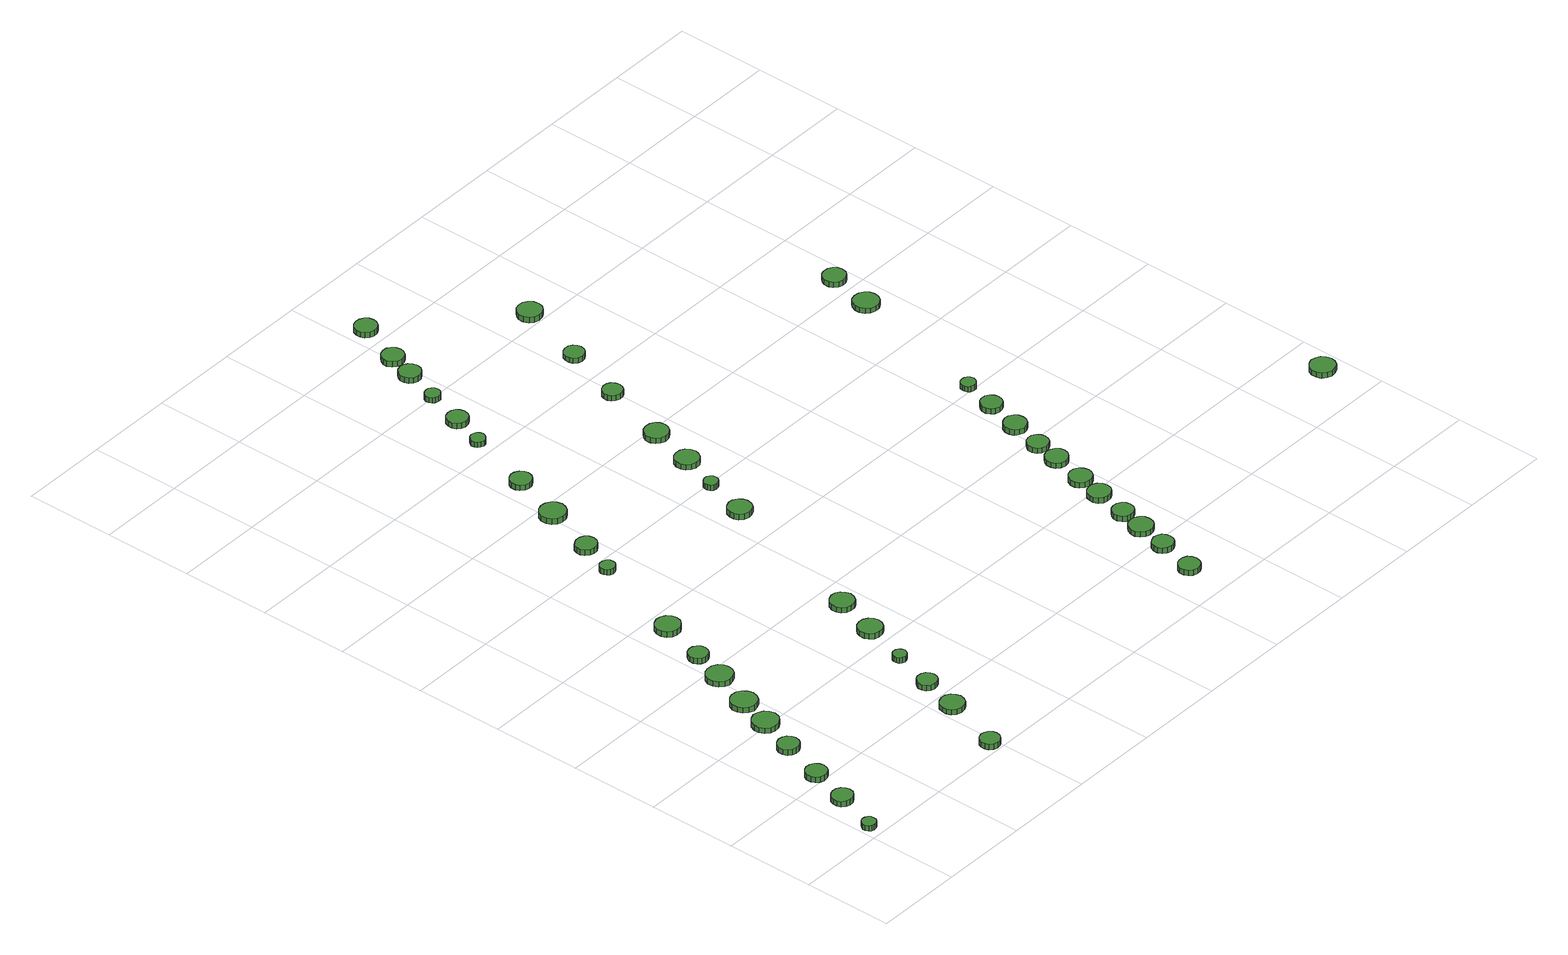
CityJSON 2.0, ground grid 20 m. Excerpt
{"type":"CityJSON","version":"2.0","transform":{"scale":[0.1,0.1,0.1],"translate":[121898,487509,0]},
"CityObjects":{
"tree1":{"type":"SolitaryVegetationObject","attributes":{"function":"something"},"geometry":[{"type":"MultiSurface","lod":"1","boundaries":[[[0,1,2,3,4,5,6,7,8,9,10,11,12,13,14]],[[15,16,17,18,19,20,21,22,23,24,25,26,27,28,29]],[[0,29,28,1]],[[1,28,27,2]],[[2,27,26,3]],[[3,26,25,4]],[[4,25,24,5]],[[5,24,23,6]],[[6,23,22,7]],[[7,22,21,8]],[[8,21,20,9]],[[9,20,19,10]],[[10,19,18,11]],[[11,18,17,12]],[[12,17,16,13]],[[13,16,15,14]],[[14,15,29,0]]]}]},
"tree2":{"type":"SolitaryVegetationObject","attributes":{"function":"something"},"geometry":[{"type":"MultiSurface","lod":"1","boundaries":[[[30,31,32,33,34,35,36,37,38,39,40,41,42,43,44]],[[45,46,47,48,49,50,51,52,53,54,55,56,57,58,59]],[[30,59,58,31]],[[31,58,57,32]],[[32,57,56,33]],[[33,56,55,34]],[[34,55,54,35]],[[35,54,53,36]],[[36,53,52,37]],[[37,52,51,38]],[[38,51,50,39]],[[39,50,49,40]],[[40,49,48,41]],[[41,48,47,42]],[[42,47,46,43]],[[43,46,45,44]],[[44,45,59,30]]]}]},
"tree3":{"type":"SolitaryVegetationObject","attributes":{"function":"something"},"geometry":[{"type":"MultiSurface","lod":"1","boundaries":[[[60,61,62,63,64,65,66,67,68,69,70,71,72,73,74]],[[75,76,77,78,79,80,81,82,83,84,85,86,87,88,89]],[[60,89,88,61]],[[61,88,87,62]],[[62,87,86,63]],[[63,86,85,64]],[[64,85,84,65]],[[65,84,83,66]],[[66,83,82,67]],[[67,82,81,68]],[[68,81,80,69]],[[69,80,79,70]],[[70,79,78,71]],[[71,78,77,72]],[[72,77,76,73]],[[73,76,75,74]],[[74,75,89,60]]]}]},
"tree4":{"type":"SolitaryVegetationObject","attributes":{"function":"something"},"geometry":[{"type":"MultiSurface","lod":"1","boundaries":[[[90,91,92,93,94,95,96,97,98,99,100,101,102,103,104]],[[105,106,107,108,109,110,111,112,113,114,115,116,117,118,119]],[[90,119,118,91]],[[91,118,117,92]],[[92,117,116,93]],[[93,116,115,94]],[[94,115,114,95]],[[95,114,113,96]],[[96,113,112,97]],[[97,112,111,98]],[[98,111,110,99]],[[99,110,109,100]],[[100,109,108,101]],[[101,108,107,102]],[[102,107,106,103]],[[103,106,105,104]],[[104,105,119,90]]]}]},
"tree5":{"type":"SolitaryVegetationObject","attributes":{"function":"something"},"geometry":[{"type":"MultiSurface","lod":"1","boundaries":[[[120,121,122,123,124,125,126,127,128,129,130,131,132,133,134]],[[135,136,137,138,139,140,141,142,143,144,145,146,147,148,149]],[[120,149,148,121]],[[121,148,147,122]],[[122,147,146,123]],[[123,146,145,124]],[[124,145,144,125]],[[125,144,143,126]],[[126,143,142,127]],[[127,142,141,128]],[[128,141,140,129]],[[129,140,139,130]],[[130,139,138,131]],[[131,138,137,132]],[[132,137,136,133]],[[133,136,135,134]],[[134,135,149,120]]]}]},
"tree6":{"type":"SolitaryVegetationObject","attributes":{"function":"something"},"geometry":[{"type":"MultiSurface","lod":"1","boundaries":[[[150,151,152,153,154,155,156,157,158,159,160,161,162,163,164]],[[165,166,167,168,169,170,171,172,173,174,175,176,177,178,179]],[[150,179,178,151]],[[151,178,177,152]],[[152,177,176,153]],[[153,176,175,154]],[[154,175,174,155]],[[155,174,173,156]],[[156,173,172,157]],[[157,172,171,158]],[[158,171,170,159]],[[159,170,169,160]],[[160,169,168,161]],[[161,168,167,162]],[[162,167,166,163]],[[163,166,165,164]],[[164,165,179,150]]]}]},
"tree7":{"type":"SolitaryVegetationObject","attributes":{"function":"something"},"geometry":[{"type":"MultiSurface","lod":"1","boundaries":[[[180,181,182,183,184,185,186,187,188,189,190,191,192,193,194]],[[195,196,197,198,199,200,201,202,203,204,205,206,207,208,209]],[[180,209,208,181]],[[181,208,207,182]],[[182,207,206,183]],[[183,206,205,184]],[[184,205,204,185]],[[185,204,203,186]],[[186,203,202,187]],[[187,202,201,188]],[[188,201,200,189]],[[189,200,199,190]],[[190,199,198,191]],[[191,198,197,192]],[[192,197,196,193]],[[193,196,195,194]],[[194,195,209,180]]]}]},
"tree8":{"type":"SolitaryVegetationObject","attributes":{"function":"something"},"geometry":[{"type":"MultiSurface","lod":"1","boundaries":[[[210,211,212,213,214,215,216,217,218,219,220,221,222,223,224]],[[225,226,227,228,229,230,231,232,233,234,235,236,237,238,239]],[[210,239,238,211]],[[211,238,237,212]],[[212,237,236,213]],[[213,236,235,214]],[[214,235,234,215]],[[215,234,233,216]],[[216,233,232,217]],[[217,232,231,218]],[[218,231,230,219]],[[219,230,229,220]],[[220,229,228,221]],[[221,228,227,222]],[[222,227,226,223]],[[223,226,225,224]],[[224,225,239,210]]]}]},
"tree9":{"type":"SolitaryVegetationObject","attributes":{"function":"something"},"geometry":[{"type":"MultiSurface","lod":"1","boundaries":[[[240,241,242,243,244,245,246,247,248,249,250,251,252,253,254]],[[255,256,257,258,259,260,261,262,263,264,265,266,267,268,269]],[[240,269,268,241]],[[241,268,267,242]],[[242,267,266,243]],[[243,266,265,244]],[[244,265,264,245]],[[245,264,263,246]],[[246,263,262,247]],[[247,262,261,248]],[[248,261,260,249]],[[249,260,259,250]],[[250,259,258,251]],[[251,258,257,252]],[[252,257,256,253]],[[253,256,255,254]],[[254,255,269,240]]]}]},
"tree10":{"type":"SolitaryVegetationObject","attributes":{"function":"something"},"geometry":[{"type":"MultiSurface","lod":"1","boundaries":[[[270,271,272,273,274,275,276,277,278,279,280,281,282,283,284]],[[285,286,287,288,289,290,291,292,293,294,295,296,297,298,299]],[[270,299,298,271]],[[271,298,297,272]],[[272,297,296,273]],[[273,296,295,274]],[[274,295,294,275]],[[275,294,293,276]],[[276,293,292,277]],[[277,292,291,278]],[[278,291,290,279]],[[279,290,289,280]],[[280,289,288,281]],[[281,288,287,282]],[[282,287,286,283]],[[283,286,285,284]],[[284,285,299,270]]]}]},
"tree11":{"type":"SolitaryVegetationObject","attributes":{"function":"something"},"geometry":[{"type":"MultiSurface","lod":"1","boundaries":[[[300,301,302,303,304,305,306,307,308,309,310,311,312,313,314]],[[315,316,317,318,319,320,321,322,323,324,325,326,327,328,329]],[[300,329,328,301]],[[301,328,327,302]],[[302,327,326,303]],[[303,326,325,304]],[[304,325,324,305]],[[305,324,323,306]],[[306,323,322,307]],[[307,322,321,308]],[[308,321,320,309]],[[309,320,319,310]],[[310,319,318,311]],[[311,318,317,312]],[[312,317,316,313]],[[313,316,315,314]],[[314,315,329,300]]]}]},
"tree12":{"type":"SolitaryVegetationObject","attributes":{"function":"something"},"geometry":[{"type":"MultiSurface","lod":"1","boundaries":[[[330,331,332,333,334,335,336,337,338,339,340,341,342,343,344]],[[345,346,347,348,349,350,351,352,353,354,355,356,357,358,359]],[[330,359,358,331]],[[331,358,357,332]],[[332,357,356,333]],[[333,356,355,334]],[[334,355,354,335]],[[335,354,353,336]],[[336,353,352,337]],[[337,352,351,338]],[[338,351,350,339]],[[339,350,349,340]],[[340,349,348,341]],[[341,348,347,342]],[[342,347,346,343]],[[343,346,345,344]],[[344,345,359,330]]]}]},
"tree13":{"type":"SolitaryVegetationObject","attributes":{"function":"something"},"geometry":[{"type":"MultiSurface","lod":"1","boundaries":[[[360,361,362,363,364,365,366,367,368,369,370,371,372,373,374]],[[375,376,377,378,379,380,381,382,383,384,385,386,387,388,389]],[[360,389,388,361]],[[361,388,387,362]],[[362,387,386,363]],[[363,386,385,364]],[[364,385,384,365]],[[365,384,383,366]],[[366,383,382,367]],[[367,382,381,368]],[[368,381,380,369]],[[369,380,379,370]],[[370,379,378,371]],[[371,378,377,372]],[[372,377,376,373]],[[373,376,375,374]],[[374,375,389,360]]]}]},
"tree14":{"type":"SolitaryVegetationObject","attributes":{"function":"something"},"geometry":[{"type":"MultiSurface","lod":"1","boundaries":[[[390,391,392,393,394,395,396,397,398,399,400,401,402,403,404]],[[405,406,407,408,409,410,411,412,413,414,415,416,417,418,419]],[[390,419,418,391]],[[391,418,417,392]],[[392,417,416,393]],[[393,416,415,394]],[[394,415,414,395]],[[395,414,413,396]],[[396,413,412,397]],[[397,412,411,398]],[[398,411,410,399]],[[399,410,409,400]],[[400,409,408,401]],[[401,408,407,402]],[[402,407,406,403]],[[403,406,405,404]],[[404,405,419,390]]]}]},
"tree15":{"type":"SolitaryVegetationObject","attributes":{"function":"something"},"geometry":[{"type":"MultiSurface","lod":"1","boundaries":[[[420,421,422,423,424,425,426,427,428,429,430,431,432,433,434]],[[435,436,437,438,439,440,441,442,443,444,445,446,447,448,449]],[[420,449,448,421]],[[421,448,447,422]],[[422,447,446,423]],[[423,446,445,424]],[[424,445,444,425]],[[425,444,443,426]],[[426,443,442,427]],[[427,442,441,428]],[[428,441,440,429]],[[429,440,439,430]],[[430,439,438,431]],[[431,438,437,432]],[[432,437,436,433]],[[433,436,435,434]],[[434,435,449,420]]]}]},
"tree16":{"type":"SolitaryVegetationObject","attributes":{"function":"something"},"geometry":[{"type":"MultiSurface","lod":"1","boundaries":[[[450,451,452,453,454,455,456,457,458,459,460,461,462,463,464]],[[465,466,467,468,469,470,471,472,473,474,475,476,477,478,479]],[[450,479,478,451]],[[451,478,477,452]],[[452,477,476,453]],[[453,476,475,454]],[[454,475,474,455]],[[455,474,473,456]],[[456,473,472,457]],[[457,472,471,458]],[[458,471,470,459]],[[459,470,469,460]],[[460,469,468,461]],[[461,468,467,462]],[[462,467,466,463]],[[463,466,465,464]],[[464,465,479,450]]]}]},
"tree17":{"type":"SolitaryVegetationObject","attributes":{"function":"something"},"geometry":[{"type":"MultiSurface","lod":"1","boundaries":[[[480,481,482,483,484,485,486,487,488,489,490,491,492,493,494]],[[495,496,497,498,499,500,501,502,503,504,505,506,507,508,509]],[[480,509,508,481]],[[481,508,507,482]],[[482,507,506,483]],[[483,506,505,484]],[[484,505,504,485]],[[485,504,503,486]],[[486,503,502,487]],[[487,502,501,488]],[[488,501,500,489]],[[489,500,499,490]],[[490,499,498,491]],[[491,498,497,492]],[[492,497,496,493]],[[493,496,495,494]],[[494,495,509,480]]]}]},
"tree18":{"type":"SolitaryVegetationObject","attributes":{"function":"something"},"geometry":[{"type":"MultiSurface","lod":"1","boundaries":[[[510,511,512,513,514,515,516,517,518,519,520,521,522,523,524]],[[525,526,527,528,529,530,531,532,533,534,535,536,537,538,539]],[[510,539,538,511]],[[511,538,537,512]],[[512,537,536,513]],[[513,536,535,514]],[[514,535,534,515]],[[515,534,533,516]],[[516,533,532,517]],[[517,532,531,518]],[[518,531,530,519]],[[519,530,529,520]],[[520,529,528,521]],[[521,528,527,522]],[[522,527,526,523]],[[523,526,525,524]],[[524,525,539,510]]]}]},
"tree19":{"type":"SolitaryVegetationObject","attributes":{"function":"something"},"geometry":[{"type":"MultiSurface","lod":"1","boundaries":[[[540,541,542,543,544,545,546,547,548,549,550,551,552,553,554]],[[555,556,557,558,559,560,561,562,563,564,565,566,567,568,569]],[[540,569,568,541]],[[541,568,567,542]],[[542,567,566,543]],[[543,566,565,544]],[[544,565,564,545]],[[545,564,563,546]],[[546,563,562,547]],[[547,562,561,548]],[[548,561,560,549]],[[549,560,559,550]],[[550,559,558,551]],[[551,558,557,552]],[[552,557,556,553]],[[553,556,555,554]],[[554,555,569,540]]]}]},
"tree20":{"type":"SolitaryVegetationObject","attributes":{"function":"something"},"geometry":[{"type":"MultiSurface","lod":"1","boundaries":[[[570,571,572,573,574,575,576,577,578,579,580,581,582,583,584]],[[585,586,587,588,589,590,591,592,593,594,595,596,597,598,599]],[[570,599,598,571]],[[571,598,597,572]],[[572,597,596,573]],[[573,596,595,574]],[[574,595,594,575]],[[575,594,593,576]],[[576,593,592,577]],[[577,592,591,578]],[[578,591,590,579]],[[579,590,589,580]],[[580,589,588,581]],[[581,588,587,582]],[[582,587,586,583]],[[583,586,585,584]],[[584,585,599,570]]]}]},
"tree21":{"type":"SolitaryVegetationObject","attributes":{"function":"something"},"geometry":[{"type":"MultiSurface","lod":"1","boundaries":[[[600,601,602,603,604,605,606,607,608,609,610,611,612,613,614]],[[615,616,617,618,619,620,621,622,623,624,625,626,627,628,629]],[[600,629,628,601]],[[601,628,627,602]],[[602,627,626,603]],[[603,626,625,604]],[[604,625,624,605]],[[605,624,623,606]],[[606,623,622,607]],[[607,622,621,608]],[[608,621,620,609]],[[609,620,619,610]],[[610,619,618,611]],[[611,618,617,612]],[[612,617,616,613]],[[613,616,615,614]],[[614,615,629,600]]]}]},
"tree22":{"type":"SolitaryVegetationObject","attributes":{"function":"something"},"geometry":[{"type":"MultiSurface","lod":"1","boundaries":[[[630,631,632,633,634,635,636,637,638,639,640,641,642,643,644]],[[645,646,647,648,649,650,651,652,653,654,655,656,657,658,659]],[[630,659,658,631]],[[631,658,657,632]],[[632,657,656,633]],[[633,656,655,634]],[[634,655,654,635]],[[635,654,653,636]],[[636,653,652,637]],[[637,652,651,638]],[[638,651,650,639]],[[639,650,649,640]],[[640,649,648,641]],[[641,648,647,642]],[[642,647,646,643]],[[643,646,645,644]],[[644,645,659,630]]]}]},
"tree23":{"type":"SolitaryVegetationObject","attributes":{"function":"something"},"geometry":[{"type":"MultiSurface","lod":"1","boundaries":[[[660,661,662,663,664,665,666,667,668,669,670,671,672,673,674]],[[675,676,677,678,679,680,681,682,683,684,685,686,687,688,689]],[[660,689,688,661]],[[661,688,687,662]],[[662,687,686,663]],[[663,686,685,664]],[[664,685,684,665]],[[665,684,683,666]],[[666,683,682,667]],[[667,682,681,668]],[[668,681,680,669]],[[669,680,679,670]],[[670,679,678,671]],[[671,678,677,672]],[[672,677,676,673]],[[673,676,675,674]],[[674,675,689,660]]]}]},
"tree24":{"type":"SolitaryVegetationObject","attributes":{"function":"something"},"geometry":[{"type":"MultiSurface","lod":"1","boundaries":[[[690,691,692,693,694,695,696,697,698,699,700,701,702,703,704]],[[705,706,707,708,709,710,711,712,713,714,715,716,717,718,719]],[[690,719,718,691]],[[691,718,717,692]],[[692,717,716,693]],[[693,716,715,694]],[[694,715,714,695]],[[695,714,713,696]],[[696,713,712,697]],[[697,712,711,698]],[[698,711,710,699]],[[699,710,709,700]],[[700,709,708,701]],[[701,708,707,702]],[[702,707,706,703]],[[703,706,705,704]],[[704,705,719,690]]]}]},
"tree25":{"type":"SolitaryVegetationObject","attributes":{"function":"something"},"geometry":[{"type":"MultiSurface","lod":"1","boundaries":[[[720,721,722,723,724,725,726,727,728,729,730,731,732,733,734]],[[735,736,737,738,739,740,741,742,743,744,745,746,747,748,749]],[[720,749,748,721]],[[721,748,747,722]],[[722,747,746,723]],[[723,746,745,724]],[[724,745,744,725]],[[725,744,743,726]],[[726,743,742,727]],[[727,742,741,728]],[[728,741,740,729]],[[729,740,739,730]],[[730,739,738,731]],[[731,738,737,732]],[[732,737,736,733]],[[733,736,735,734]],[[734,735,749,720]]]}]},
"tree26":{"type":"SolitaryVegetationObject","attributes":{"function":"something"},"geometry":[{"type":"MultiSurface","lod":"1","boundaries":[[[750,751,752,753,754,755,756,757,758,759,760,761,762,763,764]],[[765,766,767,768,769,770,771,772,773,774,775,776,777,778,779]],[[750,779,778,751]],[[751,778,777,752]],[[752,777,776,753]],[[753,776,775,754]],[[754,775,774,755]],[[755,774,773,756]],[[756,773,772,757]],[[757,772,771,758]],[[758,771,770,759]],[[759,770,769,760]],[[760,769,768,761]],[[761,768,767,762]],[[762,767,766,763]],[[763,766,765,764]],[[764,765,779,750]]]}]},
"tree27":{"type":"SolitaryVegetationObject","attributes":{"function":"something"},"geometry":[{"type":"MultiSurface","lod":"1","boundaries":[[[780,781,782,783,784,785,786,787,788,789,790,791,792,793,794]],[[795,796,797,798,799,800,801,802,803,804,805,806,807,808,809]],[[780,809,808,781]],[[781,808,807,782]],[[782,807,806,783]],[[783,806,805,784]],[[784,805,804,785]],[[785,804,803,786]],[[786,803,802,787]],[[787,802,801,788]],[[788,801,800,789]],[[789,800,799,790]],[[790,799,798,791]],[[791,798,797,792]],[[792,797,796,793]],[[793,796,795,794]],[[794,795,809,780]]]}]},
"tree28":{"type":"SolitaryVegetationObject","attributes":{"function":"something"},"geometry":[{"type":"MultiSurface","lod":"1","boundaries":[[[810,811,812,813,814,815,816,817,818,819,820,821,822,823,824]],[[825,826,827,828,829,830,831,832,833,834,835,836,837,838,839]],[[810,839,838,811]],[[811,838,837,812]],[[812,837,836,813]],[[813,836,835,814]],[[814,835,834,815]],[[815,834,833,816]],[[816,833,832,817]],[[817,832,831,818]],[[818,831,830,819]],[[819,830,829,820]],[[820,829,828,821]],[[821,828,827,822]],[[822,827,826,823]],[[823,826,825,824]],[[824,825,839,810]]]}]},
"tree29":{"type":"SolitaryVegetationObject","attributes":{"function":"something"},"geometry":[{"type":"MultiSurface","lod":"1","boundaries":[[[840,841,842,843,844,845,846,847,848,849,850,851,852,853,854]],[[855,856,857,858,859,860,861,862,863,864,865,866,867,868,869]],[[840,869,868,841]],[[841,868,867,842]],[[842,867,866,843]],[[843,866,865,844]],[[844,865,864,845]],[[845,864,863,846]],[[846,863,862,847]],[[847,862,861,848]],[[848,861,860,849]],[[849,860,859,850]],[[850,859,858,851]],[[851,858,857,852]],[[852,857,856,853]],[[853,856,855,854]],[[854,855,869,840]]]}]},
"tree30":{"type":"SolitaryVegetationObject","attributes":{"function":"something"},"geometry":[{"type":"MultiSurface","lod":"1","boundaries":[[[870,871,872,873,874,875,876,877,878,879,880,881,882,883,884]],[[885,886,887,888,889,890,891,892,893,894,895,896,897,898,899]],[[870,899,898,871]],[[871,898,897,872]],[[872,897,896,873]],[[873,896,895,874]],[[874,895,894,875]],[[875,894,893,876]],[[876,893,892,877]],[[877,892,891,878]],[[878,891,890,879]],[[879,890,889,880]],[[880,889,888,881]],[[881,888,887,882]],[[882,887,886,883]],[[883,886,885,884]],[[884,885,899,870]]]}]},
"tree31":{"type":"SolitaryVegetationObject","attributes":{"function":"something"},"geometry":[{"type":"MultiSurface","lod":"1","boundaries":[[[900,901,902,903,904,905,906,907,908,909,910,911,912,913,914]],[[915,916,917,918,919,920,921,922,923,924,925,926,927,928,929]],[[900,929,928,901]],[[901,928,927,902]],[[902,927,926,903]],[[903,926,925,904]],[[904,925,924,905]],[[905,924,923,906]],[[906,923,922,907]],[[907,922,921,908]],[[908,921,920,909]],[[909,920,919,910]],[[910,919,918,911]],[[911,918,917,912]],[[912,917,916,913]],[[913,916,915,914]],[[914,915,929,900]]]}]},
"tree32":{"type":"SolitaryVegetationObject","attributes":{"function":"something"},"geometry":[{"type":"MultiSurface","lod":"1","boundaries":[[[930,931,932,933,934,935,936,937,938,939,940,941,942,943,944]],[[945,946,947,948,949,950,951,952,953,954,955,956,957,958,959]],[[930,959,958,931]],[[931,958,957,932]],[[932,957,956,933]],[[933,956,955,934]],[[934,955,954,935]],[[935,954,953,936]],[[936,953,952,937]],[[937,952,951,938]],[[938,951,950,939]],[[939,950,949,940]],[[940,949,948,941]],[[941,948,947,942]],[[942,947,946,943]],[[943,946,945,944]],[[944,945,959,930]]]}]},
"tree33":{"type":"SolitaryVegetationObject","attributes":{"function":"something"},"geometry":[{"type":"MultiSurface","lod":"1","boundaries":[[[960,961,962,963,964,965,966,967,968,969,970,971,972,973,974]],[[975,976,977,978,979,980,981,982,983,984,985,986,987,988,989]],[[960,989,988,961]],[[961,988,987,962]],[[962,987,986,963]],[[963,986,985,964]],[[964,985,984,965]],[[965,984,983,966]],[[966,983,982,967]],[[967,982,981,968]],[[968,981,980,969]],[[969,980,979,970]],[[970,979,978,971]],[[971,978,977,972]],[[972,977,976,973]],[[973,976,975,974]],[[974,975,989,960]]]}]},
"tree34":{"type":"SolitaryVegetationObject","attributes":{"function":"something"},"geometry":[{"type":"MultiSurface","lod":"1","boundaries":[[[990,991,992,993,994,995,996,997,998,999,1000,1001,1002,1003,1004]],[[1005,1006,1007,1008,1009,1010,1011,1012,1013,1014,1015,1016,1017,1018,1019]],[[990,1019,1018,991]],[[991,1018,1017,992]],[[992,1017,1016,993]],[[993,1016,1015,994]],[[994,1015,1014,995]],[[995,1014,1013,996]],[[996,1013,1012,997]],[[997,1012,1011,998]],[[998,1011,1010,999]],[[999,1010,1009,1000]],[[1000,1009,1008,1001]],[[1001,1008,1007,1002]],[[1002,1007,1006,1003]],[[1003,1006,1005,1004]],[[1004,1005,1019,990]]]}]},
"tree35":{"type":"SolitaryVegetationObject","attributes":{"function":"something"},"geometry":[{"type":"MultiSurface","lod":"1","boundaries":[[[1020,1021,1022,1023,1024,1025,1026,1027,1028,1029,1030,1031,1032,1033,1034]],[[1035,1036,1037,1038,1039,1040,1041,1042,1043,1044,1045,1046,1047,1048,1049]],[[1020,1049,1048,1021]],[[1021,1048,1047,1022]],[[1022,1047,1046,1023]],[[1023,1046,1045,1024]],[[1024,1045,1044,1025]],[[1025,1044,1043,1026]],[[1026,1043,1042,1027]],[[1027,1042,1041,1028]],[[1028,1041,1040,1029]],[[1029,1040,1039,1030]],[[1030,1039,1038,1031]],[[1031,1038,1037,1032]],[[1032,1037,1036,1033]],[[1033,1036,1035,1034]],[[1034,1035,1049,1020]]]}]},
"tree36":{"type":"SolitaryVegetationObject","attributes":{"function":"something"},"geometry":[{"type":"MultiSurface","lod":"1","boundaries":[[[1050,1051,1052,1053,1054,1055,1056,1057,1058,1059,1060,1061,1062,1063,1064]],[[1065,1066,1067,1068,1069,1070,1071,1072,1073,1074,1075,1076,1077,1078,1079]],[[1050,1079,1078,1051]],[[1051,1078,1077,1052]],[[1052,1077,1076,1053]],[[1053,1076,1075,1054]],[[1054,1075,1074,1055]],[[1055,1074,1073,1056]],[[1056,1073,1072,1057]],[[1057,1072,1071,1058]],[[1058,1071,1070,1059]],[[1059,1070,1069,1060]],[[1060,1069,1068,1061]],[[1061,1068,1067,1062]],[[1062,1067,1066,1063]],[[1063,1066,1065,1064]],[[1064,1065,1079,1050]]]}]},
"tree37":{"type":"SolitaryVegetationObject","attributes":{"function":"something"},"geometry":[{"type":"MultiSurface","lod":"1","boundaries":[[[1080,1081,1082,1083,1084,1085,1086,1087,1088,1089,1090,1091,1092,1093,1094]],[[1095,1096,1097,1098,1099,1100,1101,1102,1103,1104,1105,1106,1107,1108,1109]],[[1080,1109,1108,1081]],[[1081,1108,1107,1082]],[[1082,1107,1106,1083]],[[1083,1106,1105,1084]],[[1084,1105,1104,1085]],[[1085,1104,1103,1086]],[[1086,1103,1102,1087]],[[1087,1102,1101,1088]],[[1088,1101,1100,1089]],[[1089,1100,1099,1090]],[[1090,1099,1098,1091]],[[1091,1098,1097,1092]],[[1092,1097,1096,1093]],[[1093,1096,1095,1094]],[[1094,1095,1109,1080]]]}]},
"tree38":{"type":"SolitaryVegetationObject","attributes":{"function":"something"},"geometry":[{"type":"MultiSurface","lod":"1","boundaries":[[[1110,1111,1112,1113,1114,1115,1116,1117,1118,1119,1120,1121,1122,1123,1124]],[[1125,1126,1127,1128,1129,1130,1131,1132,1133,1134,1135,1136,1137,1138,1139]],[[1110,1139,1138,1111]],[[1111,1138,1137,1112]],[[1112,1137,1136,1113]],[[1113,1136,1135,1114]],[[1114,1135,1134,1115]],[[1115,1134,1133,1116]],[[1116,1133,1132,1117]],[[1117,1132,1131,1118]],[[1118,1131,1130,1119]],[[1119,1130,1129,1120]],[[1120,1129,1128,1121]],[[1121,1128,1127,1122]],[[1122,1127,1126,1123]],[[1123,1126,1125,1124]],[[1124,1125,1139,1110]]]}]},
"tree39":{"type":"SolitaryVegetationObject","attributes":{"function":"something"},"geometry":[{"type":"MultiSurface","lod":"1","boundaries":[[[1140,1141,1142,1143,1144,1145,1146,1147,1148,1149,1150,1151,1152,1153,1154]],[[1155,1156,1157,1158,1159,1160,1161,1162,1163,1164,1165,1166,1167,1168,1169]],[[1140,1169,1168,1141]],[[1141,1168,1167,1142]],[[1142,1167,1166,1143]],[[1143,1166,1165,1144]],[[1144,1165,1164,1145]],[[1145,1164,1163,1146]],[[1146,1163,1162,1147]],[[1147,1162,1161,1148]],[[1148,1161,1160,1149]],[[1149,1160,1159,1150]],[[1150,1159,1158,1151]],[[1151,1158,1157,1152]],[[1152,1157,1156,1153]],[[1153,1156,1155,1154]],[[1154,1155,1169,1140]]]}]},
"tree40":{"type":"SolitaryVegetationObject","attributes":{"function":"something"},"geometry":[{"type":"MultiSurface","lod":"1","boundaries":[[[1170,1171,1172,1173,1174,1175,1176,1177,1178,1179,1180,1181,1182,1183,1184]],[[1185,1186,1187,1188,1189,1190,1191,1192,1193,1194,1195,1196,1197,1198,1199]],[[1170,1199,1198,1171]],[[1171,1198,1197,1172]],[[1172,1197,1196,1173]],[[1173,1196,1195,1174]],[[1174,1195,1194,1175]],[[1175,1194,1193,1176]],[[1176,1193,1192,1177]],[[1177,1192,1191,1178]],[[1178,1191,1190,1179]],[[1179,1190,1189,1180]],[[1180,1189,1188,1181]],[[1181,1188,1187,1182]],[[1182,1187,1186,1183]],[[1183,1186,1185,1184]],[[1184,1185,1199,1170]]]}]},
"tree41":{"type":"SolitaryVegetationObject","attributes":{"function":"something"},"geometry":[{"type":"MultiSurface","lod":"1","boundaries":[[[1200,1201,1202,1203,1204,1205,1206,1207,1208,1209,1210,1211,1212,1213,1214]],[[1215,1216,1217,1218,1219,1220,1221,1222,1223,1224,1225,1226,1227,1228,1229]],[[1200,1229,1228,1201]],[[1201,1228,1227,1202]],[[1202,1227,1226,1203]],[[1203,1226,1225,1204]],[[1204,1225,1224,1205]],[[1205,1224,1223,1206]],[[1206,1223,1222,1207]],[[1207,1222,1221,1208]],[[1208,1221,1220,1209]],[[1209,1220,1219,1210]],[[1210,1219,1218,1211]],[[1211,1218,1217,1212]],[[1212,1217,1216,1213]],[[1213,1216,1215,1214]],[[1214,1215,1229,1200]]]}]},
"tree42":{"type":"SolitaryVegetationObject","attributes":{"function":"something"},"geometry":[{"type":"MultiSurface","lod":"1","boundaries":[[[1230,1231,1232,1233,1234,1235,1236,1237,1238,1239,1240,1241,1242,1243,1244]],[[1245,1246,1247,1248,1249,1250,1251,1252,1253,1254,1255,1256,1257,1258,1259]],[[1230,1259,1258,1231]],[[1231,1258,1257,1232]],[[1232,1257,1256,1233]],[[1233,1256,1255,1234]],[[1234,1255,1254,1235]],[[1235,1254,1253,1236]],[[1236,1253,1252,1237]],[[1237,1252,1251,1238]],[[1238,1251,1250,1239]],[[1239,1250,1249,1240]],[[1240,1249,1248,1241]],[[1241,1248,1247,1242]],[[1242,1247,1246,1243]],[[1243,1246,1245,1244]],[[1244,1245,1259,1230]]]}]},
"tree43":{"type":"SolitaryVegetationObject","attributes":{"function":"something"},"geometry":[{"type":"MultiSurface","lod":"1","boundaries":[[[1260,1261,1262,1263,1264,1265,1266,1267,1268,1269,1270,1271,1272,1273,1274]],[[1275,1276,1277,1278,1279,1280,1281,1282,1283,1284,1285,1286,1287,1288,1289]],[[1260,1289,1288,1261]],[[1261,1288,1287,1262]],[[1262,1287,1286,1263]],[[1263,1286,1285,1264]],[[1264,1285,1284,1265]],[[1265,1284,1283,1266]],[[1266,1283,1282,1267]],[[1267,1282,1281,1268]],[[1268,1281,1280,1269]],[[1269,1280,1279,1270]],[[1270,1279,1278,1271]],[[1271,1278,1277,1272]],[[1272,1277,1276,1273]],[[1273,1276,1275,1274]],[[1274,1275,1289,1260]]]}]},
"tree44":{"type":"SolitaryVegetationObject","attributes":{"function":"something"},"geometry":[{"type":"MultiSurface","lod":"1","boundaries":[[[1290,1291,1292,1293,1294,1295,1296,1297,1298,1299,1300,1301,1302,1303,1304]],[[1305,1306,1307,1308,1309,1310,1311,1312,1313,1314,1315,1316,1317,1318,1319]],[[1290,1319,1318,1291]],[[1291,1318,1317,1292]],[[1292,1317,1316,1293]],[[1293,1316,1315,1294]],[[1294,1315,1314,1295]],[[1295,1314,1313,1296]],[[1296,1313,1312,1297]],[[1297,1312,1311,1298]],[[1298,1311,1310,1299]],[[1299,1310,1309,1300]],[[1300,1309,1308,1301]],[[1301,1308,1307,1302]],[[1302,1307,1306,1303]],[[1303,1306,1305,1304]],[[1304,1305,1319,1290]]]}]},
"tree45":{"type":"SolitaryVegetationObject","attributes":{"function":"something"},"geometry":[{"type":"MultiSurface","lod":"1","boundaries":[[[1320,1321,1322,1323,1324,1325,1326,1327,1328,1329,1330,1331,1332,1333,1334]],[[1335,1336,1337,1338,1339,1340,1341,1342,1343,1344,1345,1346,1347,1348,1349]],[[1320,1349,1348,1321]],[[1321,1348,1347,1322]],[[1322,1347,1346,1323]],[[1323,1346,1345,1324]],[[1324,1345,1344,1325]],[[1325,1344,1343,1326]],[[1326,1343,1342,1327]],[[1327,1342,1341,1328]],[[1328,1341,1340,1329]],[[1329,1340,1339,1330]],[[1330,1339,1338,1331]],[[1331,1338,1337,1332]],[[1332,1337,1336,1333]],[[1333,1336,1335,1334]],[[1334,1335,1349,1320]]]}]},
"tree46":{"type":"SolitaryVegetationObject","attributes":{"function":"something"},"geometry":[{"type":"MultiSurface","lod":"1","boundaries":[[[1350,1351,1352,1353,1354,1355,1356,1357,1358,1359,1360,1361,1362,1363,1364]],[[1365,1366,1367,1368,1369,1370,1371,1372,1373,1374,1375,1376,1377,1378,1379]],[[1350,1379,1378,1351]],[[1351,1378,1377,1352]],[[1352,1377,1376,1353]],[[1353,1376,1375,1354]],[[1354,1375,1374,1355]],[[1355,1374,1373,1356]],[[1356,1373,1372,1357]],[[1357,1372,1371,1358]],[[1358,1371,1370,1359]],[[1359,1370,1369,1360]],[[1360,1369,1368,1361]],[[1361,1368,1367,1362]],[[1362,1367,1366,1363]],[[1363,1366,1365,1364]],[[1364,1365,1379,1350]]]}]}
},
"vertices":[
[38,31,16],[37,38,16],[33,43,16],[28,46,16],[21,47,16],[15,45,16],[11,40,16],[8,35,16],[8,28,16],[11,22,16],[15,18,16],[21,16,16],[28,17,16],[33,20,16],[37,25,16],[37,25,3],[33,20,3],[28,17,3],[21,16,3],[15,18,3],[11,22,3],[8,28,3],[8,35,3],[11,40,3],[15,45,3],[21,47,3],[28,46,3],[33,43,3],[37,38,3],[38,31,3],
[80,128,16],[78,137,16],[72,145,16],[64,150,16],[54,151,16],[45,148,16],[37,142,16],[34,133,16],[34,123,16],[37,114,16],[45,108,16],[54,105,16],[64,106,16],[72,111,16],[78,118,16],[78,118,3],[72,111,3],[64,106,3],[54,105,3],[45,108,3],[37,114,3],[34,123,3],[34,133,3],[37,142,3],[45,148,3],[54,151,3],[64,150,3],[72,145,3],[78,137,3],[80,128,3],
[108,219,16],[106,228,16],[101,236,16],[92,241,16],[82,242,16],[73,239,16],[66,233,16],[62,224,16],[62,214,16],[66,205,16],[73,199,16],[82,196,16],[92,197,16],[101,202,16],[106,209,16],[106,209,3],[101,202,3],[92,197,3],[82,196,3],[73,199,3],[66,205,3],[62,214,3],[62,224,3],[66,233,3],[73,239,3],[82,242,3],[92,241,3],[101,236,3],[106,228,3],[108,219,3],
[142,319,16],[140,328,16],[135,336,16],[126,341,16],[116,342,16],[107,339,16],[100,333,16],[96,324,16],[96,314,16],[100,305,16],[107,299,16],[116,296,16],[126,297,16],[135,302,16],[140,309,16],[140,309,3],[135,302,3],[126,297,3],[116,296,3],[107,299,3],[100,305,3],[96,314,3],[96,324,3],[100,333,3],[107,339,3],[116,342,3],[126,341,3],[135,336,3],[140,328,3],[142,319,3],
[177,402,17],[174,414,17],[167,423,17],[157,429,17],[145,431,17],[134,427,17],[125,419,17],[120,408,17],[120,396,17],[125,385,17],[134,377,17],[145,374,17],[157,375,17],[167,381,17],[174,390,17],[174,390,4],[167,381,4],[157,375,4],[145,374,4],[134,377,4],[125,385,4],[120,396,4],[120,408,4],[125,419,4],[134,427,4],[145,431,4],[157,429,4],[167,423,4],[174,414,4],[177,402,4],
[202,479,16],[199,490,16],[192,500,16],[182,506,16],[170,507,16],[159,504,16],[150,496,16],[145,485,16],[145,473,16],[150,462,16],[159,454,16],[170,450,16],[182,452,16],[192,457,16],[199,467,16],[199,467,3],[192,457,3],[182,452,3],[170,450,3],[159,454,3],[150,462,3],[145,473,3],[145,485,3],[150,496,3],[159,504,3],[170,507,3],[182,506,3],[192,500,3],[199,490,3],[202,479,3],
[237,571,16],[235,582,16],[228,592,16],[217,598,16],[205,599,16],[194,596,16],[185,588,16],[180,577,16],[180,565,16],[185,554,16],[194,546,16],[205,542,16],[217,544,16],[228,550,16],[235,559,16],[235,559,3],[228,550,3],[217,544,3],[205,542,3],[194,546,3],[185,554,3],[180,565,3],[180,577,3],[185,588,3],[194,596,3],[205,599,3],[217,598,3],[228,592,3],[235,582,3],[237,571,3],
[410,26,15],[408,34,15],[402,42,15],[395,46,15],[386,47,15],[377,44,15],[370,38,15],[367,30,15],[367,21,15],[370,13,15],[377,7,15],[386,4,15],[395,5,15],[402,9,15],[408,17,15],[408,17,2],[402,9,2],[395,5,2],[386,4,2],[377,7,2],[370,13,2],[367,21,2],[367,30,2],[370,38,2],[377,44,2],[386,47,2],[395,46,2],[402,42,2],[408,34,2],[410,26,2],
[256,647,16],[254,656,16],[249,663,16],[241,668,16],[232,669,16],[223,666,16],[217,660,16],[213,652,16],[213,643,16],[217,635,16],[223,629,16],[232,626,16],[241,627,16],[249,632,16],[254,639,16],[254,639,3],[249,632,3],[241,627,3],[232,626,3],[223,629,3],[217,635,3],[213,643,3],[213,652,3],[217,660,3],[223,666,3],[232,669,3],[241,668,3],[249,663,3],[254,656,3],[256,647,3],
[457,158,16],[454,168,16],[448,177,16],[439,183,16],[428,184,16],[417,180,16],[409,173,16],[405,163,16],[405,152,16],[409,142,16],[417,135,16],[428,132,16],[439,133,16],[448,138,16],[454,147,16],[454,147,4],[448,138,4],[439,133,4],[428,132,4],[417,135,4],[409,142,4],[405,152,4],[405,163,4],[409,173,4],[417,180,4],[428,184,4],[439,183,4],[448,177,4],[454,168,4],[457,158,4],
[294,753,17],[292,764,17],[285,773,17],[275,779,17],[264,780,17],[253,776,17],[245,769,17],[240,759,17],[240,747,17],[245,737,17],[253,729,17],[264,726,17],[275,727,17],[285,733,17],[292,742,17],[292,742,4],[285,733,4],[275,727,4],[264,726,4],[253,729,4],[245,737,4],[240,747,4],[240,759,4],[245,769,4],[253,776,4],[264,780,4],[275,779,4],[285,773,4],[292,764,4],[294,753,4],
[478,244,16],[476,253,16],[471,260,16],[463,265,16],[454,266,16],[445,263,16],[439,257,16],[435,249,16],[435,240,16],[439,232,16],[445,226,16],[454,223,16],[463,224,16],[471,228,16],[476,235,16],[476,235,3],[471,228,3],[463,224,3],[454,223,3],[445,226,3],[439,232,3],[435,240,3],[435,249,3],[439,257,3],[445,263,3],[454,266,3],[463,265,3],[471,260,3],[476,253,3],[478,244,3],
[503,341,15],[501,347,15],[498,352,15],[492,355,15],[486,356,15],[480,354,15],[475,350,15],[473,344,15],[473,338,15],[475,332,15],[480,328,15],[486,326,15],[492,326,15],[498,330,15],[501,335,15],[501,335,2],[498,330,2],[492,326,2],[486,326,2],[480,328,2],[475,332,2],[473,338,2],[473,344,2],[475,350,2],[480,354,2],[486,356,2],[492,355,2],[498,352,2],[501,347,2],[503,341,2],
[358,971,15],[357,977,15],[352,983,15],[346,986,15],[339,987,15],[333,985,15],[328,980,15],[325,974,15],[325,967,15],[328,961,15],[333,956,15],[339,954,15],[346,955,15],[352,958,15],[357,964,15],[357,964,2],[352,958,2],[346,955,2],[339,954,2],[333,956,2],[328,961,2],[325,967,2],[325,974,2],[328,980,2],[333,985,2],[339,987,2],[346,986,2],[352,983,2],[357,977,2],[358,971,2],
[544,442,17],[541,453,17],[535,461,17],[526,467,17],[515,468,17],[504,465,17],[496,457,17],[492,447,17],[492,436,17],[496,427,17],[504,419,17],[515,416,17],[526,417,17],[535,422,17],[541,431,17],[541,431,4],[535,422,4],[526,417,4],[515,416,4],[504,419,4],[496,427,4],[492,436,4],[492,447,4],[496,457,4],[504,465,4],[515,468,4],[526,467,4],[535,461,4],[541,453,4],[544,442,4],
[392,1048,16],[390,1058,16],[384,1066,16],[376,1070,16],[366,1071,16],[357,1068,16],[349,1062,16],[345,1053,16],[345,1043,16],[349,1035,16],[357,1028,16],[366,1025,16],[376,1026,16],[384,1031,16],[390,1039,16],[390,1039,3],[384,1031,3],[376,1026,3],[366,1025,3],[357,1028,3],[349,1035,3],[345,1043,3],[345,1053,3],[349,1062,3],[357,1068,3],[366,1071,3],[376,1070,3],[384,1066,3],[390,1058,3],[392,1048,3],
[576,541,16],[573,551,16],[567,560,16],[558,566,16],[547,567,16],[536,563,16],[528,556,16],[524,546,16],[524,535,16],[528,525,16],[536,518,16],[547,515,16],[558,516,16],[567,521,16],[573,530,16],[573,530,3],[567,521,3],[558,516,3],[547,515,3],[536,518,3],[528,525,3],[524,535,3],[524,546,3],[528,556,3],[536,563,3],[547,567,3],[558,566,3],[567,560,3],[573,551,3],[576,541,3],
[437,1167,17],[434,1179,17],[427,1188,17],[417,1194,17],[405,1195,17],[394,1192,17],[385,1184,17],[380,1173,17],[380,1161,17],[385,1150,17],[394,1142,17],[405,1139,17],[417,1140,17],[427,1146,17],[434,1155,17],[434,1155,4],[427,1146,4],[417,1140,4],[405,1139,4],[394,1142,4],[385,1150,4],[380,1161,4],[380,1173,4],[385,1184,4],[394,1192,4],[405,1195,4],[417,1194,4],[427,1188,4],[434,1179,4],[437,1167,4],
[474,1285,16],[472,1294,16],[466,1302,16],[457,1307,16],[448,1308,16],[439,1305,16],[431,1298,16],[427,1290,16],[427,1280,16],[431,1271,16],[439,1264,16],[448,1261,16],[457,1262,16],[466,1267,16],[472,1275,16],[472,1275,3],[466,1267,3],[457,1262,3],[448,1261,3],[439,1264,3],[431,1271,3],[427,1280,3],[427,1290,3],[431,1298,3],[439,1305,3],[448,1308,3],[457,1307,3],[466,1302,3],[472,1294,3],[474,1285,3],
[681,893,16],[679,903,16],[673,912,16],[663,918,16],[653,919,16],[642,915,16],[634,908,16],[630,898,16],[630,887,16],[634,877,16],[642,870,16],[653,867,16],[663,868,16],[673,873,16],[679,882,16],[679,882,3],[673,873,3],[663,868,3],[653,867,3],[642,870,3],[634,877,3],[630,887,3],[630,898,3],[634,908,3],[642,915,3],[653,919,3],[663,918,3],[673,912,3],[679,903,3],[681,893,3],
[517,1437,15],[515,1443,15],[511,1449,15],[505,1452,15],[499,1453,15],[492,1451,15],[487,1446,15],[484,1440,15],[484,1433,15],[487,1427,15],[492,1423,15],[499,1420,15],[505,1421,15],[511,1425,15],[515,1430,15],[515,1430,2],[511,1425,2],[505,1421,2],[499,1420,2],[492,1423,2],[487,1427,2],[484,1433,2],[484,1440,2],[487,1446,2],[492,1451,2],[499,1453,2],[505,1452,2],[511,1449,2],[515,1443,2],[517,1437,2],
[549,1511,16],[547,1521,16],[542,1529,16],[533,1533,16],[524,1534,16],[514,1531,16],[507,1525,16],[503,1516,16],[503,1506,16],[507,1497,16],[514,1491,16],[524,1488,16],[533,1489,16],[542,1494,16],[547,1502,16],[547,1502,3],[542,1494,3],[533,1489,3],[524,1488,3],[514,1491,3],[507,1497,3],[503,1506,3],[503,1516,3],[507,1525,3],[514,1531,3],[524,1534,3],[533,1533,3],[542,1529,3],[547,1521,3],[549,1511,3],
[702,993,15],[700,999,15],[696,1004,15],[691,1008,15],[684,1008,15],[678,1006,15],[673,1002,15],[671,996,15],[671,989,15],[673,984,15],[678,979,15],[684,977,15],[691,978,15],[696,981,15],[700,986,15],[700,986,2],[696,981,2],[691,978,2],[684,977,2],[678,979,2],[673,984,2],[671,989,2],[671,996,2],[673,1002,2],[678,1006,2],[684,1008,2],[691,1008,2],[696,1004,2],[700,999,2],[702,993,2],
[571,1599,16],[570,1606,16],[565,1611,16],[560,1615,16],[553,1615,16],[546,1613,16],[541,1609,16],[538,1602,16],[538,1595,16],[541,1589,16],[546,1585,16],[553,1583,16],[560,1583,16],[565,1587,16],[570,1592,16],[570,1592,3],[565,1587,3],[560,1583,3],[553,1583,3],[546,1585,3],[541,1589,3],[538,1595,3],[538,1602,3],[541,1609,3],[546,1613,3],[553,1615,3],[560,1615,3],[565,1611,3],[570,1606,3],[571,1599,3],
[741,1078,16],[738,1089,16],[732,1098,16],[723,1103,16],[712,1104,16],[701,1101,16],[693,1094,16],[689,1084,16],[689,1073,16],[693,1063,16],[701,1056,16],[712,1052,16],[723,1053,16],[732,1059,16],[738,1068,16],[738,1068,3],[732,1059,3],[723,1053,3],[712,1052,3],[701,1056,3],[693,1063,3],[689,1073,3],[689,1084,3],[693,1094,3],[701,1101,3],[712,1104,3],[723,1103,3],[732,1098,3],[738,1089,3],[741,1078,3],
[604,1679,17],[602,1689,17],[596,1697,17],[588,1702,17],[578,1703,17],[568,1700,17],[561,1693,17],[557,1684,17],[557,1674,17],[561,1665,17],[568,1658,17],[578,1655,17],[588,1656,17],[596,1661,17],[602,1669,17],[602,1669,4],[596,1661,4],[588,1656,4],[578,1655,4],[568,1658,4],[561,1665,4],[557,1674,4],[557,1684,4],[561,1693,4],[568,1700,4],[578,1703,4],[588,1702,4],[596,1697,4],[602,1689,4],[604,1679,4],
[769,1180,16],[767,1191,16],[761,1200,16],[751,1205,16],[740,1206,16],[730,1203,16],[722,1196,16],[717,1186,16],[717,1175,16],[722,1165,16],[730,1158,16],[740,1154,16],[751,1155,16],[761,1161,16],[767,1170,16],[767,1170,3],[761,1161,3],[751,1155,3],[740,1154,3],[730,1158,3],[722,1165,3],[717,1175,3],[717,1186,3],[722,1196,3],[730,1203,3],[740,1206,3],[751,1205,3],[761,1200,3],[767,1191,3],[769,1180,3],
[1106,94,14],[1104,104,14],[1099,112,14],[1090,116,14],[1081,117,14],[1071,114,14],[1064,108,14],[1060,99,14],[1060,89,14],[1064,81,14],[1071,74,14],[1081,71,14],[1090,72,14],[1099,77,14],[1104,85,14],[1104,85,1],[1099,77,1],[1090,72,1],[1081,71,1],[1071,74,1],[1064,81,1],[1060,89,1],[1060,99,1],[1064,108,1],[1071,114,1],[1081,117,1],[1090,116,1],[1099,112,1],[1104,104,1],[1106,94,1],
[625,1740,16],[623,1750,16],[617,1758,16],[609,1763,16],[599,1764,16],[589,1761,16],[582,1754,16],[577,1745,16],[577,1735,16],[582,1726,16],[589,1719,16],[599,1716,16],[609,1717,16],[617,1722,16],[623,1730,16],[623,1730,3],[617,1722,3],[609,1717,3],[599,1716,3],[589,1719,3],[582,1726,3],[577,1735,3],[577,1745,3],[582,1754,3],[589,1761,3],[599,1764,3],[609,1763,3],[617,1758,3],[623,1750,3],[625,1740,3],
[1129,181,14],[1127,190,14],[1122,198,14],[1113,203,14],[1104,204,14],[1095,201,14],[1087,195,14],[1083,186,14],[1083,176,14],[1087,167,14],[1095,161,14],[1104,158,14],[1113,159,14],[1122,164,14],[1127,172,14],[1127,172,1],[1122,164,1],[1113,159,1],[1104,158,1],[1095,161,1],[1087,167,1],[1083,176,1],[1083,186,1],[1087,195,1],[1095,201,1],[1104,204,1],[1113,203,1],[1122,198,1],[1127,190,1],[1129,181,1],
[811,1332,18],[809,1341,18],[804,1349,18],[796,1353,18],[787,1354,18],[778,1351,18],[771,1345,18],[768,1337,18],[768,1328,18],[771,1320,18],[778,1314,18],[787,1311,18],[796,1312,18],[804,1316,18],[809,1324,18],[809,1324,5],[804,1316,5],[796,1312,5],[787,1311,5],[778,1314,5],[771,1320,5],[768,1328,5],[768,1337,5],[771,1345,5],[778,1351,5],[787,1354,5],[796,1353,5],[804,1349,5],[809,1341,5],[811,1332,5],
[663,1841,18],[661,1851,18],[655,1859,18],[646,1864,18],[636,1865,18],[626,1862,18],[619,1855,18],[615,1846,18],[615,1836,18],[619,1827,18],[626,1820,18],[636,1817,18],[646,1818,18],[655,1823,18],[661,1831,18],[661,1831,5],[655,1823,5],[646,1818,5],[636,1817,5],[626,1820,5],[619,1827,5],[615,1836,5],[615,1846,5],[619,1855,5],[626,1862,5],[636,1865,5],[646,1864,5],[655,1859,5],[661,1851,5],[663,1841,5],
[1147,250,14],[1145,260,14],[1138,269,14],[1129,275,14],[1118,276,14],[1108,273,14],[1100,265,14],[1095,255,14],[1095,244,14],[1100,234,14],[1108,227,14],[1118,224,14],[1129,225,14],[1138,230,14],[1145,239,14],[1145,239,2],[1138,230,2],[1129,225,2],[1118,224,2],[1108,227,2],[1100,234,2],[1095,244,2],[1095,255,2],[1100,265,2],[1108,273,2],[1118,276,2],[1129,275,2],[1138,269,2],[1145,260,2],[1147,250,2],
[1158,308,15],[1156,317,15],[1150,325,15],[1142,330,15],[1132,331,15],[1123,328,15],[1116,321,15],[1112,312,15],[1112,303,15],[1116,294,15],[1123,287,15],[1132,285,15],[1142,286,15],[1150,290,15],[1156,298,15],[1156,298,2],[1150,290,2],[1142,286,2],[1132,285,2],[1123,287,2],[1116,294,2],[1112,303,2],[1112,312,2],[1116,321,2],[1123,328,2],[1132,331,2],[1142,330,2],[1150,325,2],[1156,317,2],[1158,308,2],
[1178,384,14],[1176,394,14],[1170,403,14],[1161,408,14],[1151,409,14],[1141,406,14],[1133,399,14],[1129,389,14],[1129,379,14],[1133,370,14],[1141,363,14],[1151,360,14],[1161,361,14],[1170,366,14],[1176,374,14],[1176,374,1],[1170,366,1],[1161,361,1],[1151,360,1],[1141,363,1],[1133,370,1],[1129,379,1],[1129,389,1],[1133,399,1],[1141,406,1],[1151,409,1],[1161,408,1],[1170,403,1],[1176,394,1],[1178,384,1],
[856,1468,20],[854,1477,20],[849,1484,20],[841,1489,20],[832,1490,20],[823,1487,20],[816,1481,20],[813,1472,20],[813,1463,20],[816,1455,20],[823,1449,20],[832,1446,20],[841,1447,20],[849,1452,20],[854,1459,20],[854,1459,8],[849,1452,8],[841,1447,8],[832,1446,8],[823,1449,8],[816,1455,8],[813,1463,8],[813,1472,8],[816,1481,8],[823,1487,8],[832,1490,8],[841,1489,8],[849,1484,8],[854,1477,8],[856,1468,8],
[1192,444,15],[1190,454,15],[1184,463,15],[1175,468,15],[1165,469,15],[1155,466,15],[1147,459,15],[1143,449,15],[1143,439,15],[1147,430,15],[1155,423,15],[1165,420,15],[1175,421,15],[1184,426,15],[1190,434,15],[1190,434,2],[1184,426,2],[1175,421,2],[1165,420,2],[1155,423,2],[1147,430,2],[1143,439,2],[1143,449,2],[1147,459,2],[1155,466,2],[1165,469,2],[1175,468,2],[1184,463,2],[1190,454,2],[1192,444,2],
[1210,521,16],[1208,531,16],[1202,539,16],[1193,544,16],[1183,546,16],[1173,542,16],[1165,535,16],[1161,526,16],[1161,516,16],[1165,506,16],[1173,499,16],[1183,496,16],[1193,497,16],[1202,503,16],[1208,511,16],[1208,511,4],[1202,503,4],[1193,497,4],[1183,496,4],[1173,499,4],[1165,506,4],[1161,516,4],[1161,526,4],[1165,535,4],[1173,542,4],[1183,546,4],[1193,544,4],[1202,539,4],[1208,531,4],[1210,521,4],
[908,1622,23],[906,1633,23],[899,1642,23],[890,1648,23],[879,1649,23],[868,1646,23],[860,1638,23],[855,1628,23],[855,1617,23],[860,1606,23],[868,1599,23],[879,1596,23],[890,1597,23],[899,1602,23],[906,1611,23],[906,1611,10],[899,1602,10],[890,1597,10],[879,1596,10],[868,1599,10],[860,1606,10],[855,1617,10],[855,1628,10],[860,1638,10],[868,1646,10],[879,1649,10],[890,1648,10],[899,1642,10],[906,1633,10],[908,1622,10],
[1221,580,16],[1219,589,16],[1214,597,16],[1205,602,16],[1196,603,16],[1186,600,16],[1179,593,16],[1175,585,16],[1175,575,16],[1179,566,16],[1186,560,16],[1196,557,16],[1205,558,16],[1214,563,16],[1219,570,16],[1219,570,4],[1214,563,4],[1205,558,4],[1196,557,4],[1186,560,4],[1179,566,4],[1175,575,4],[1175,585,4],[1179,593,4],[1186,600,4],[1196,603,4],[1205,602,4],[1214,597,4],[1219,589,4],[1221,580,4],
[1239,652,19],[1237,662,19],[1231,670,19],[1222,676,19],[1212,677,19],[1202,673,19],[1194,667,19],[1190,657,19],[1190,647,19],[1194,637,19],[1202,631,19],[1212,627,19],[1222,628,19],[1231,634,19],[1237,642,19],[1237,642,6],[1231,634,6],[1222,628,6],[1212,627,6],[1202,631,6],[1194,637,6],[1190,647,6],[1190,657,6],[1194,667,6],[1202,673,6],[1212,677,6],[1222,676,6],[1231,670,6],[1237,662,6],[1239,652,6],
[1256,729,22],[1254,738,22],[1249,746,22],[1240,751,22],[1231,752,22],[1221,749,22],[1214,742,22],[1210,733,22],[1210,724,22],[1214,715,22],[1221,709,22],[1231,706,22],[1240,707,22],[1249,711,22],[1254,719,22],[1254,719,9],[1249,711,9],[1240,707,9],[1231,706,9],[1221,709,9],[1214,715,9],[1210,724,9],[1210,733,9],[1214,742,9],[1221,749,9],[1231,752,9],[1240,751,9],[1249,746,9],[1254,738,9],[1256,729,9],
[1265,801,28],[1263,808,28],[1259,813,28],[1254,816,28],[1247,817,28],[1240,815,28],[1235,810,28],[1233,804,28],[1233,798,28],[1235,791,28],[1240,787,28],[1247,785,28],[1254,785,28],[1259,789,28],[1263,794,28],[1263,794,15],[1259,789,15],[1254,785,15],[1247,785,15],[1240,787,15],[1235,791,15],[1233,798,15],[1233,804,15],[1235,810,15],[1240,815,15],[1247,817,15],[1254,816,15],[1259,813,15],[1263,808,15],[1265,801,15],
[1352,1128,29],[1350,1139,29],[1343,1148,29],[1333,1154,29],[1321,1155,29],[1310,1152,29],[1302,1144,29],[1297,1133,29],[1297,1122,29],[1302,1111,29],[1310,1103,29],[1321,1100,29],[1333,1101,29],[1343,1107,29],[1350,1116,29],[1350,1116,17],[1343,1107,17],[1333,1101,17],[1321,1100,17],[1310,1103,17],[1302,1111,17],[1297,1122,17],[1297,1133,17],[1302,1144,17],[1310,1152,17],[1321,1155,17],[1333,1154,17],[1343,1148,17],[1350,1139,17],[1352,1128,17],
[1371,1228,31],[1369,1238,31],[1363,1246,31],[1354,1251,31],[1343,1252,31],[1334,1249,31],[1326,1242,31],[1322,1233,31],[1322,1222,31],[1326,1213,31],[1334,1206,31],[1343,1203,31],[1354,1204,31],[1363,1209,31],[1369,1217,31],[1369,1217,18],[1363,1209,18],[1354,1204,18],[1343,1203,18],[1334,1206,18],[1326,1213,18],[1322,1222,18],[1322,1233,18],[1326,1242,18],[1334,1249,18],[1343,1252,18],[1354,1251,18],[1363,1246,18],[1369,1238,18],[1371,1228,18],
[1770,302,26],[1767,314,26],[1761,323,26],[1751,328,26],[1739,330,26],[1729,326,26],[1720,318,26],[1716,308,26],[1716,297,26],[1720,286,26],[1729,279,26],[1739,275,26],[1751,277,26],[1761,282,26],[1767,291,26],[1767,291,13],[1761,282,13],[1751,277,13],[1739,275,13],[1729,279,13],[1720,286,13],[1716,297,13],[1716,308,13],[1720,318,13],[1729,326,13],[1739,330,13],[1751,328,13],[1761,323,13],[1767,314,13],[1770,302,13]
]}
